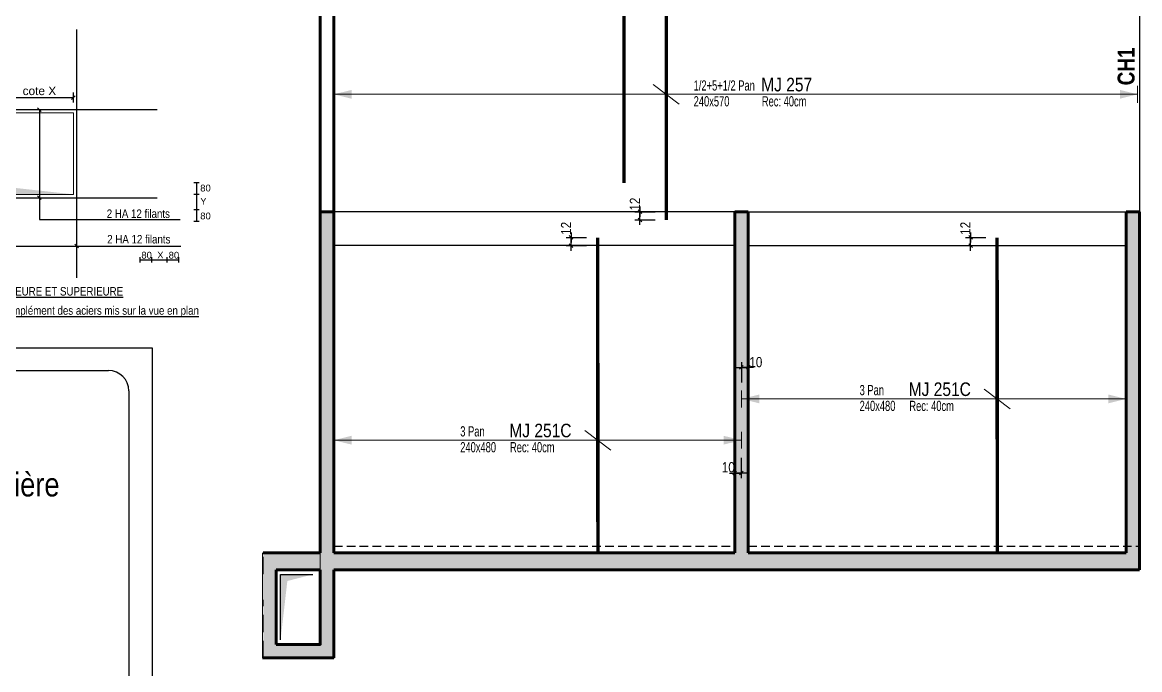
# Model space of a CAD drawing. Header units: millimetres. Extents: x 12045 to 47376, y -21493 to -16931.
# Drawn here: x 12903 to 14551, y -20413 to -19458 of the extents above; entities that cross this region are included whole.
import ezdxf
from ezdxf.enums import TextEntityAlignment as Align

# ---------------------------------------------------------------- set-up
doc = ezdxf.new("R2010")
doc.units = ezdxf.units.MM
doc.linetypes.add('CACHEX2', pattern=[19.05, 12.7, -6.35])
for name, color, linetype in [('01-cartouche', 7, 'Continuous'), ('01-cartouche-cage A', 7, 'Continuous'), ('01_arm', 50, 'Continuous'), ('01_ARM_INF', 2, 'Continuous'), ('01_ARMA_INF', 50, 'Continuous'), ('01_cote_gen', 4, 'Continuous'), ('01_linteaux', 2, 'Continuous'), ('01_murs_sup', 2, 'CACHEX2'), ('01_texte', 230, 'Continuous'), ('AA_COTES', 2, 'Continuous')]:
    doc.layers.add(name, color=color, linetype=linetype)
for name, color, linetype, lineweight in [('01_hachures', 10, 'Continuous', 5), ('01_murs_coup', 5, 'Continuous', 60), ('01_résv', 32, 'Continuous', 9)]:
    doc.layers.add(name, color=color, linetype=linetype, lineweight=lineweight)
doc.styles.add('cartouche', font='ARIALN.TTF', dxfattribs={"width": 0.01})
doc.styles.add('MATTE_TXT', font='arial.ttf')
doc.styles.add('PATIO', font='ARIALN.TTF')
doc.styles.add('STYLE2', font='ARIALN.TTF')
doc.styles.add('stylemattecart', font='ARIALN.TTF')
doc.styles.add('Titre', font='ariblk.ttf')
doc.dimstyles.new('cot50-oblique', dxfattribs={"dimtxt": 12.5, "dimasz": 1, "dimexe": 7.5, "dimexo": 5, "dimgap": 3.5, "dimtad": 1, "dimdec": 1, "dimrnd": 0.5, "dimtxsty": 'MATTE_TXT', "dimblk": 'cote-bar-oblique', "dimcen": 2.5, "dimse1": 1, "dimse2": 1, "dimclrd": 6, "dimclre": 9, "dimclrt": 256, "dimazin": 0, "dimtfac": 1, "dimtdec": 1, "dimtix": 1, "dimtmove": 2, "dimatfit": 3, "dimldrblk": 'NONE', "dimfxl": 1, "dimarcsym": 0})
doc.dimstyles.new('JB50', dxfattribs={"dimscale": 0.1, "dimtxt": 150, "dimasz": 15, "dimexe": 0.1, "dimexo": 0.1, "dimgap": 0.09, "dimtad": 1, "dimdec": 1, "dimdsep": 46, "dimtxsty": 'STYLE2', "dimblk1": 'BOND_G', "dimblk2": 'BOND_D', "dimsah": 1, "dimcen": 1.5, "dimdle": 0.01, "dimse1": 1, "dimse2": 1, "dimclrd": 4, "dimclre": 2, "dimclrt": 6, "dimazin": 2, "dimtfac": 2.333333, "dimtdec": 1, "dimtix": 1, "dimtmove": 2, "dimatfit": 3, "dimldrblk": 'BOND_G', "dimfxl": 1, "dimtolj": 1, "dimtzin": 0, "dimarcsym": 0})

# ---------------------------------------------------------------- blocks, each defined once
blk = doc.blocks.new('BOND_G')
at = {"layer": 'AA_COTES', "color": 0}
for p, q in [((0, -5), (0, 15)), ((5, 0), (-5, 0)), ((1.8, 1.8), (-1.8, -1.8))]:
    blk.add_line(p, q, dxfattribs=at)
blk = doc.blocks.new('BOND_D')
at = {"layer": 'AA_COTES', "color": 0}
for p, q in [((5, 0), (-5, 0)), ((-1.8, -1.8), (1.8, 1.8)), ((0, 5), (0, -15))]:
    blk.add_line(p, q, dxfattribs=at)
blk = doc.blocks.new('*D2529')
at = {"layer": '01_cote_gen', "color": 4, "lineweight": -2, "transparency": 16777216}
blk.add_line((13712.5, -19785.9), (13712.5, -19776.9), dxfattribs=at)
at = {"layer": 'Defpoints', "color": 0, "transparency": 16777216}
for p in [(13712.5, -19775.4), (13751.7, -19775.4), (13751.7, -19787.4)]:
    blk.add_point(p, dxfattribs=at)
at = {"layer": '01_cote_gen', "color": 4, "lineweight": -2, "transparency": 16777216, "xscale": 1.5, "yscale": 1.5, "zscale": 1.5}
for name, p, rotation in [('BOND_D', (13712.5, -19775.4), 90), ('BOND_G', (13712.5, -19787.4), 270)]:
    blk.add_blockref(name, p, dxfattribs=dict(at, rotation=rotation))
at = {"layer": '01_cote_gen', "color": 6, "transparency": 16777216, "insert": (13705, -19761.9), "char_height": 15, "attachment_point": 5, "rotation": 90, "style": 'STYLE2'}
blk.add_mtext('\\A1;12', dxfattribs=at)
blk = doc.blocks.new('*D2525')
at = {"layer": '01_cote_gen', "color": 4, "lineweight": -2, "transparency": 16777216}
blk.add_line((14301.3, -19785.9), (14301.3, -19776.9), dxfattribs=at)
at = {"layer": 'Defpoints', "color": 0, "transparency": 16777216}
for p in [(14301.3, -19775.4), (14340.5, -19775.4), (14340.5, -19787.4)]:
    blk.add_point(p, dxfattribs=at)
at = {"layer": '01_cote_gen', "color": 4, "lineweight": -2, "transparency": 16777216, "xscale": 1.5, "yscale": 1.5, "zscale": 1.5}
for name, p, rotation in [('BOND_D', (14301.3, -19775.4), 90), ('BOND_G', (14301.3, -19787.4), 270)]:
    blk.add_blockref(name, p, dxfattribs=dict(at, rotation=rotation))
at = {"layer": '01_cote_gen', "color": 6, "transparency": 16777216, "insert": (14293.7, -19761.9), "char_height": 15, "attachment_point": 5, "rotation": 90, "style": 'STYLE2'}
blk.add_mtext('\\A1;12', dxfattribs=at)
blk = doc.blocks.new('*D2530')
at = {"layer": '01_cote_gen', "color": 4, "lineweight": -2, "transparency": 16777216}
blk.add_line((13965.1, -19966.9), (13972.1, -19966.9), dxfattribs=at)
at = {"layer": 'Defpoints', "color": 0, "transparency": 16777216}
for p in [(13973.6, -19966.9), (13963.6, -20001), (13973.6, -19999)]:
    blk.add_point(p, dxfattribs=at)
at = {"layer": '01_cote_gen', "color": 4, "lineweight": -2, "transparency": 16777216, "xscale": 1.5, "yscale": 1.5, "zscale": 1.5, "rotation": 180}
blk.add_blockref('BOND_G', (13963.6, -19966.9), dxfattribs=at)
at = {"layer": '01_cote_gen', "color": 4, "lineweight": -2, "transparency": 16777216, "xscale": 1.5, "yscale": 1.5, "zscale": 1.5}
blk.add_blockref('BOND_D', (13973.6, -19966.9), dxfattribs=at)
at = {"layer": '01_cote_gen', "color": 6, "transparency": 16777216, "insert": (13984.8, -19959.3), "char_height": 15, "attachment_point": 5, "style": 'STYLE2'}
blk.add_mtext('\\A1;10', dxfattribs=at)
blk = doc.blocks.new('*D2531')
at = {"layer": '01_cote_gen', "color": 4, "lineweight": -2, "ltscale": 0.1, "transparency": 16777216}
blk.add_line((13962.1, -20122.9), (13955.1, -20122.9), dxfattribs=at)
at = {"layer": 'Defpoints', "color": 0, "ltscale": 0.1, "transparency": 16777216}
for p in [(13953.6, -20089.8), (13963.6, -20086.8), (13953.6, -20122.9)]:
    blk.add_point(p, dxfattribs=at)
at = {"layer": '01_cote_gen', "color": 4, "lineweight": -2, "ltscale": 0.1, "transparency": 16777216, "xscale": 1.5, "yscale": 1.5, "zscale": 1.5, "rotation": 180}
blk.add_blockref('BOND_D', (13953.6, -20122.9), dxfattribs=at)
at = {"layer": '01_cote_gen', "color": 4, "lineweight": -2, "ltscale": 0.1, "transparency": 16777216, "xscale": 1.5, "yscale": 1.5, "zscale": 1.5}
blk.add_blockref('BOND_G', (13963.6, -20122.9), dxfattribs=at)
at = {"layer": '01_cote_gen', "color": 6, "ltscale": 0.1, "transparency": 16777216, "insert": (13944.2, -20114.3), "char_height": 15, "attachment_point": 5, "style": 'STYLE2'}
blk.add_mtext('\\A1;10', dxfattribs=at)
blk = doc.blocks.new('*D2551')
at = {"layer": '01_cote_gen', "color": 4, "lineweight": -2, "ltscale": 0.1, "transparency": 16777216}
blk.add_line((13814, -19747.9), (13814, -19738.9), dxfattribs=at)
at = {"layer": 'Defpoints', "color": 0, "ltscale": 0.1, "transparency": 16777216}
for p in [(13814, -19737.4), (13852.8, -19737.4), (13852.8, -19749.4)]:
    blk.add_point(p, dxfattribs=at)
at = {"layer": '01_cote_gen', "color": 4, "lineweight": -2, "ltscale": 0.1, "transparency": 16777216, "xscale": 1.5, "yscale": 1.5, "zscale": 1.5}
for name, p, rotation in [('BOND_D', (13814, -19737.4), 90), ('BOND_G', (13814, -19749.4), 270)]:
    blk.add_blockref(name, p, dxfattribs=dict(at, rotation=rotation))
at = {"layer": '01_cote_gen', "color": 6, "ltscale": 0.1, "transparency": 16777216, "insert": (13806.5, -19726.2), "char_height": 15, "attachment_point": 5, "rotation": 90, "style": 'STYLE2'}
blk.add_mtext('\\A1;12', dxfattribs=at)
blk = doc.blocks.new('cartstruc')
at = {"layer": '01-cartouche-cage A', "linetype": 'Continuous'}
h = blk.add_hatch(color=9, dxfattribs=at)
h.dxf.hatch_style = 2
h.paths.add_polyline_path([(-43.6, 691.3), (-1004.8, 691.3), (-1004.8, 473.8), (-347.3, 473.8), (-347.3, 644.1), (-242.5, 473.8), (-43.6, 473.8)])
h.paths.add_polyline_path([(-951, 670.1), (-407.9, 670.1), (-407.9, 498.5), (-951, 498.5)], flags=24)
h.paths.add_polyline_path([(-223.9, 590.8), (-105, 590.8), (-105, 608.8), (-223.9, 608.8)], flags=24)
h.paths.add_polyline_path([(-224.7, 609.7), (-105.7, 609.7), (-105.7, 627.7), (-224.7, 627.7)], flags=24)
h.paths.add_polyline_path([(-226.3, 624.9), (-64.8, 624.9), (-64.8, 652.4), (-226.3, 652.4)], flags=24)
h.paths.add_polyline_path([(-226.3, 646.9), (-85, 646.9), (-85, 674.3), (-226.3, 674.3)], flags=24)
h = blk.add_hatch(color=1, dxfattribs=at)
h.dxf.hatch_style = 2
h.paths.add_polyline_path([(-338.4, 615.7), (-338.4, 95.5), (-95.1, 215.8)])
h.paths.add_polyline_path([(-318.9, 264.4), (-190.8, 265.4), (-191.1, 303.5), (-319.2, 302.5)], flags=24)
h.paths.add_polyline_path([(-326.5, 202.5), (-70.2, 203.9), (-70.5, 265.1), (-326.9, 263.8)], flags=9)
h = blk.add_hatch(color=8, dxfattribs=at)
h.dxf.hatch_style = 2
h.paths.add_polyline_path([(-45, 258.5), (-110.7, 258.5), (-81.6, 211.1), (-347.1, 79.6), (-347.1, 258.5), (-1003.4, 258.5), (-1003.4, 43.7), (-45, 43.7)])
h.paths.add_polyline_path([(-202.1, 89.1), (-60, 89.1), (-60, 127.9), (-202.1, 127.9)], flags=24)
h.paths.add_polyline_path([(-999.3, 201), (-637.8, 201), (-637.8, 47), (-999.3, 47)], flags=24)
h.paths.add_polyline_path([(-978.3, 193.3), (-435, 193.3), (-435, 254.8), (-978.3, 254.8)], flags=24)
h.paths.add_polyline_path([(-559.9, 135.5), (-504.8, 135.5), (-504.8, 166.4), (-559.9, 166.4)], flags=24)
h.paths.add_polyline_path([(-203.2, 50.3), (-56.6, 50.3), (-56.6, 88.6), (-203.2, 88.6)], flags=24)
h.paths.add_polyline_path([(-457.1, 55), (-402.4, 55), (-402.4, 85.9), (-457.1, 85.9)], flags=24)
h.paths.add_polyline_path([(-458.8, 92.7), (-404.1, 92.7), (-404.1, 123.6), (-458.8, 123.6)], flags=24)
h.paths.add_polyline_path([(-557.8, 55.3), (-498.9, 55.3), (-498.9, 86.2), (-557.8, 86.2)], flags=24)
h.paths.add_polyline_path([(-550.6, 93.7), (-498.3, 93.7), (-498.3, 124.6), (-550.6, 124.6)], flags=24)
h.paths.add_polyline_path([(-459.9, 172.5), (-408.3, 172.5), (-408.3, 203.4), (-459.9, 203.4)], flags=24)
h.paths.add_polyline_path([(-547.6, 175), (-500.7, 175), (-500.7, 205.9), (-547.6, 205.9)], flags=24)
h.paths.add_polyline_path([(-562.3, 213.8), (-499.3, 213.8), (-499.3, 244.7), (-562.3, 244.7)], flags=8)
h.paths.add_polyline_path([(-458.6, 213), (-411.3, 213), (-411.3, 243.9), (-458.6, 243.9)], flags=24)
h.paths.add_polyline_path([(-457.7, 133.4), (-405.4, 133.4), (-405.4, 164.4), (-457.7, 164.4)], flags=24)
for p, q in [((0, 1485), (-1050, 1485)), ((-1050, 1485), (-1050, 0)), ((0, 0), (0, 1485)), ((-1050, 0), (0, 0))]:
    blk.add_line(p, q, dxfattribs=at)
at = {"layer": '01-cartouche-cage A', "color": 7, "linetype": 'Continuous'}
for p, q in [((-985, 1452), (-65, 1452)), ((-1015, 60), (-1015, 1422)), ((-35, 1422), (-35, 292.1)), ((-35, 292.1), (-35, 60)), ((-65, 30), (-985, 30))]:
    blk.add_line(p, q, dxfattribs=at)
at = {"layer": '01-cartouche-cage A', "color": 7}
for p, q in [((-1002.2, 879.3), (-48.1, 879.3)), ((-1002.2, 842.3), (-1002.2, 879.3)), ((-48.1, 879.3), (-48.1, 842.3)), ((-48.1, 842.3), (-1002.2, 842.3))]:
    blk.add_line(p, q, dxfattribs=at)
at = {"layer": '01-cartouche-cage A', "color": 8}
for p, q in [((-914.7, 466.6), (-914.7, 263.2)), ((-809.1, 466.6), (-809.1, 263.2)), ((-1003.6, 442.3), (-351, 442.3)), ((-1003.6, 414.4), (-351, 414.4)), ((-1003.6, 383.3), (-351, 383.3)), ((-1003.6, 352.2), (-351, 352.2)), ((-1003.6, 321.1), (-351, 321.1)), ((-1003.6, 290), (-351, 290))]:
    blk.add_line(p, q, dxfattribs=at)
at = {"layer": '01-cartouche-cage A', "color": 7, "linetype": 'Continuous'}
for centre, start, end in [((-985, 1422), 90, 180), ((-65, 1422), 0, 90), ((-985, 60), 180, 270), ((-65, 60), 270, 0)]:
    blk.add_arc(centre, 30, start, end, dxfattribs=at)
at = {"layer": '01-cartouche-cage A', "color": 7, "style": 'stylemattecart'}
for s, p in [('Les entreprises réalisant les travaux devront tenir compte des derniers plans architecte lors de la réalisation des travaux', (-525.1, 869.8)), ("Les plans du be MATTE ne doivent servir qu'au corps d'état concerné et doivent être des plans d'exécution.", (-525.1, 853.7))]:
    blk.add_text(s, height=12, dxfattribs=at).set_placement(p, align=Align.MIDDLE_CENTER)
at = {"layer": '01-cartouche-cage A', "color": 8, "style": 'cartouche'}
for s, p in [('ARCHITECTE(S):', (-1002.2, 807.7)), ('MO DELEGUE:', (-525.1, 807.7)), ('BET STRUCTURE:', (-1002.2, 780.9)), ('MOE:', (-525.1, 780.9)), ('BET FLUIDES:', (-1002.2, 753.9)), ('CSPS:', (-525.1, 753.9)), ('ECONOMISTE:', (-1002.2, 727.1)), ('OPC:', (-525.1, 727.1)), ('BUREAU DE CONTROLE:', (-1002.2, 700.3)), ('ENTREPRISE(S):', (-525.1, 700.3))]:
    blk.add_text(s, height=12, dxfattribs=at).set_placement(p)
at = {"layer": '01-cartouche-cage A', "color": 7, "style": 'stylemattecart'}
for s, height, p in [('Contrainte de sol:', 12, (-249.5, 493.8)), ('Contrainte sur le sol:', 12, (-246.5, 494.4)), ('Dessiné par :', 15, (-558.6, 137)), ('119 BOULEVARD STALINGRAD 69100 VILLEURBANNE', 12, (-995.8, 103.8)), ('Contrôlé par :', 15, (-558.6, 108.9)), ('Tél. 04 72 44  02 87  Fax 04 72 44 26 59', 12, (-942.6, 78.4)), ('Echelle         :', 15, (-558.6, 80.8)), ('E-mail : bet@matte.fr', 12, (-884.2, 55.6))]:
    blk.add_text(s, height=height, dxfattribs=at).set_placement(p)
for s, height, width, p, p2 in [('INDICE', 16, 0.941138, (-988.7, 451.3), (-930.3, 451.3)), ('DATE', 16, 0.922192, (-883.4, 452), (-838.3, 452)), ('MODIFICATIONS', 16, 0.943218, (-674.7, 452.8), (-537.3, 452.8)), ('Aciers HA (T) FeE500', 16, 0.978863, (-225.4, 442.3), (-49.9, 442.3)), ('Aciers Doux (Ø) FeE 235', 16, 0.76709, (-207, 412.3), (-49.9, 412.3)), ('Aciers TS FeE 500', 16, 0.901377, (-188.6, 382.3), (-49.9, 382.3)), ('Béton fc28 >= 25MPa', 16, 0.678142, (-170.1, 352.3), (-49.9, 352.3)), ('Enrobage = 3 cm', 16, 0.726904, (-151.7, 322.3), (-49.9, 322.3)), ('Affaire N°', 25, 1.15762, (-196.3, 96), (-51.1, 96))]:
    blk.add_text(s, height=height, dxfattribs=dict(at, width=width)).set_placement(p, p2, align=Align.FIT)
at = {"layer": '01-cartouche-cage A', "color": 255, "style": 'stylemattecart'}
for s, height, p in [('PLAN N°', 25, (-321, 317.2)), ('DATE :', 15, (-321, 231.2)), ("BUREAU D'ÉTUDES", 20, (-926.6, 170.9)), ('STRUCTURES ET FLUIDES', 20, (-966.1, 137.2))]:
    blk.add_text(s, height=height, dxfattribs=at).set_placement(p)
at = {"layer": '01-cartouche-cage A', "color": 255, "style": 'stylemattecart', "width": 1.812358}
blk.add_text('MATTÉ', height=41, dxfattribs=at).set_placement((-968, 203.6), (-679.6, 203.6), align=Align.FIT)
at = {"layer": '01-cartouche-cage A', "color": 7, "style": 'stylemattecart'}
for tag, height, p in [('NOMCLIENT', 30, (-525, 1399.6)), ('ADRESSE1CLIENT', 25, (-525, 1326.7)), ('ADRESSE2CLIENT', 25, (-525, 1283.9)), ('NOMAFFAIRE1', 45, (-525.1, 1189.8)), ('NOMAFFAIRE2', 45, (-525.1, 1110.4)), ('NOMAFFAIRE3', 45, (-525.1, 1031.7)), ('ADRESSE1AFFAIRE', 20, (-525.1, 943.3)), ('ADRESSE2AFFAIRE', 20, (-525.1, 909.2)), ('INDICE-A', 15, (-959.1, 428.4)), ('DATE-A', 15, (-861.9, 428.4)), ('INDICE-B', 15, (-959.1, 400.5)), ('DATE-B', 15, (-861.9, 400.5)), ('INDICE-C', 15, (-959.1, 369.4)), ('DATE-C', 15, (-861.9, 369.4)), ('INDICE-D', 15, (-959.1, 338.3)), ('DATE-D', 15, (-861.9, 338.3)), ('INDICE-E', 15, (-959.1, 307.2)), ('DATE-E', 15, (-861.9, 307.2)), ('INDICE-F', 15, (-959.1, 276.1)), ('DATE-F', 15, (-861.9, 276.1))]:
    blk.add_attdef(tag, text='', height=height, dxfattribs=at).set_placement(p, align=Align.MIDDLE_CENTER)
for tag, height, p in [('NOMARCHI', 15, (-831.1, 803.3)), ('MODEL', 15, (-408.9, 803.3)), ('BETSTRUCTURE', 15, (-831.1, 776.5)), ('MOE', 15, (-408.9, 776.5)), ('BETFLUIDES', 15, (-831.1, 749.5)), ('CSPS', 15, (-408.9, 749.5)), ('ECONOMISTE', 15, (-831.1, 722.7)), ('OPC', 15, (-408.9, 722.7)), ('BDC', 15, (-831.1, 695.9)), ('NOMENTREPRISE', 15, (-408.9, 695.9)), ('NUMBAT', 27, (-249.5, 614.7)), ('PHASE', 35, (-249.5, 537.9)), ('CONT-SOL', 12, (-138.6, 490.2)), ('NOMDESS', 15, (-451.8, 132.3)), ('NOMING', 15, (-451.8, 104.3)), ('ECH', 15, (-451.8, 76.3)), ('NUMAFF', 25, (-196.3, 48.9))]:
    blk.add_attdef(tag, text='', height=height, dxfattribs=at).set_placement(p, align=Align.BOTTOM_LEFT)
at = {"layer": '01-cartouche-cage A', "color": 7, "style": 'stylemattecart', "width": 0.8}
for tag, p in [('TITRTEPLAN1', (-677.3, 664.6)), ('TITRTEPLAN2', (-677.3, 610.2)), ('TITRTEPLAN3', (-677.3, 556)), ('TITRTEPLAN4', (-677.3, 501.4))]:
    blk.add_attdef(tag, text='', height=33, dxfattribs=at).set_placement(p, align=Align.MIDDLE_CENTER)
at = {"layer": '01-cartouche-cage A', "color": 7, "style": 'stylemattecart'}
for tag, p in [('MODIF-A', (-802.6, 428.4)), ('MODIF-B', (-802.6, 400.5)), ('MODIF-C', (-802.6, 369.4)), ('MODIF-D', (-802.6, 338.3)), ('MODIF-E', (-802.6, 307.2)), ('MODIF-F', (-802.6, 276.1))]:
    blk.add_attdef(tag, text='', height=15, dxfattribs=at).set_placement(p, align=Align.MIDDLE_LEFT)
at = {"layer": '01-cartouche-cage A', "color": 255, "style": 'stylemattecart'}
for tag, height, p in [('N°P', 35, (-321, 256)), ('IP', 35, (-210.3, 256)), ('DATEPLAN', 15, (-257.7, 226.8))]:
    blk.add_attdef(tag, text='', height=height, dxfattribs=at).set_placement(p, align=Align.BOTTOM_LEFT)
blk = doc.blocks.new('cote-bar-oblique')
at = {"color": 40, "linetype": 'Continuous'}
blk.add_line((-2.7, -2.7), (2.7, 2.7), dxfattribs=at)
at = {"linetype": 'Continuous'}
blk.add_line((0, 7.5), (0, -7.5), dxfattribs=at)
blk = doc.blocks.new('*D2616')
at = {"layer": '01_ARM_INF', "color": 6, "lineweight": -2, "transparency": 16777216}
blk.add_line((12879.6, -19569.1), (12977.6, -19569.1), dxfattribs=at)
at = {"layer": 'Defpoints', "color": 0, "transparency": 16777216}
for p in [(12978.6, -19569.1), (12878.6, -19591.8), (12978.6, -19591.8)]:
    blk.add_point(p, dxfattribs=at)
at = {"layer": '01_ARM_INF', "color": 6, "lineweight": -2, "transparency": 16777216, "rotation": 180}
blk.add_blockref('cote-bar-oblique', (12878.6, -19569.1), dxfattribs=at)
at = {"layer": '01_ARM_INF', "color": 6, "lineweight": -2, "transparency": 16777216}
blk.add_blockref('cote-bar-oblique', (12978.6, -19569.1), dxfattribs=at)
at = {"layer": '01_ARM_INF', "transparency": 16777216, "insert": (12928.6, -19559.3), "char_height": 12.5, "attachment_point": 5, "style": 'MATTE_TXT'}
blk.add_mtext('cote X', dxfattribs=at)
blk = doc.blocks.new('_None')

msp = doc.modelspace()

# ---------------------------------------------------------------- hatches: boundary and pattern name
at = {"layer": '01_murs_sup'}
h = msp.add_hatch(dxfattribs=at)
h.set_pattern_fill('DASH', color=256, scale=2.5, angle=135)
h.set_pattern_definition([(135, (-3207.892, 4492.45), (-11.2253202, 9e-16), [7.9375, -7.9375])])
h.paths.add_polyline_path([(13342.63, -20265.49), (13342.63, -20375.49), (13278.63, -20375.49), (13278.63, -20265.49)], flags=16)
edge = h.paths.add_edge_path()
edge.add_line((13257.63, -20300.44), (13257.63, -20335.42))
edge.add_arc((13415.28, -20328.74), 157.8, 173.10463, 182.4256, ccw=False)
edge.add_line((13258.63, -20309.79), (13258.63, -20395.49))
edge.add_line((13258.63, -20395.49), (13362.63, -20395.49))
edge.add_line((13362.63, -20395.49), (13362.63, -20265.45))
edge.add_line((13362.63, -20265.45), (14550.63, -20265.45))
edge.add_line((14550.63, -20265.45), (14550.63, -19737.45))
edge.add_line((14550.63, -19737.45), (14530.63, -19737.45))
edge.add_line((14530.63, -19737.45), (14530.63, -20240.45))
edge.add_line((14530.63, -20240.45), (13973.63, -20240.45))
edge.add_line((13973.63, -20240.45), (13973.63, -19737.45))
edge.add_line((13973.63, -19737.45), (13953.63, -19737.45))
edge.add_line((13953.63, -19737.45), (13953.63, -20240.45))
edge.add_line((13953.63, -20240.45), (13362.63, -20240.45))
edge.add_line((13362.63, -20240.45), (13362.63, -19737.47))
edge.add_line((13362.63, -19737.47), (13342.63, -19737.47))
edge.add_line((13342.63, -19737.47), (13342.63, -20240.45))
edge.add_line((13342.63, -20240.45), (13258.63, -20240.45))
edge.add_line((13258.63, -20240.45), (13258.63, -20271.91))
edge.add_arc((13454.74, -20293.07), 197.25, 173.84306, 182.14196)

# ---------------------------------------------------------------- linework, layer by layer
at = {"layer": '01_arm'}
for p, q in [((12983.64, -19835.14), (12983.64, -19468.49)), ((12755.06, -19586.82), (13102.23, -19586.82)), ((12755.06, -19716.82), (13102.23, -19716.82))]:
    msp.add_line(p, q, dxfattribs=at)
at = {"layer": '01_ARMA_INF', "linetype": 'Continuous', "lineweight": 0, "const_width": 5, "flags": 128}
for points in [[(13790.37, -19125.28), (13790.53, -19695.18)], [(13852.61, -19179.43), (13852.78, -19749.43)], [(13751.74, -19775.45), (13751.91, -20240.45)], [(14340.5, -19775.45), (14340.67, -20240.45)]]:
    msp.add_lwpolyline(points, dxfattribs=at)
at = {"layer": '01_hachures'}
msp.add_solid([(12978.64, -19711.82), (12878.64, -19711.82), (12889.17, -19701.91), (12878.64, -19591.82)], dxfattribs=at)
at = {"layer": '01_linteaux'}
for p, q in [((14550.61, -19137.45), (14550.63, -19737.45)), ((13953.63, -19737.45), (13362.63, -19737.45)), ((13973.63, -19737.45), (14530.63, -19737.45)), ((13953.63, -19787.45), (13362.63, -19787.45)), ((13973.63, -19787.45), (14530.63, -19787.45))]:
    msp.add_line(p, q, dxfattribs=at)
at = {"layer": '01_linteaux', "color": 253}
for p, q in [((13284.16, -20368.47), (13284.16, -20272.29)), ((13284.16, -20272.29), (13331.5, -20272.29))]:
    msp.add_line(p, q, dxfattribs=at)
for points in [[(13284.16, -20368.47), (13284.16, -20272.29), (13294.12, -20281.94)], [(13284.16, -20272.29), (13331.5, -20272.29), (13294.12, -20281.94)]]:
    msp.add_solid(points, dxfattribs=at)
at = {"layer": '01_murs_coup'}
for p, q in [((13342.62, -20240.41), (13342.63, -19306.41)), ((13342.63, -19607.43), (13342.63, -19306.41)), ((13362.63, -19627.43), (13362.63, -19306.41)), ((13362.63, -20240.45), (13362.63, -19306.41)), ((13362.63, -19737.43), (13342.63, -19737.43)), ((13953.63, -19737.45), (13953.63, -20240.45)), ((13953.63, -19737.45), (13973.63, -19737.45)), ((13953.63, -19737.45), (13953.63, -20240.45)), ((13953.63, -19737.45), (13973.63, -19737.45)), ((13973.63, -19737.45), (13973.63, -20240.45)), ((13973.63, -19737.45), (13973.63, -20240.45)), ((14550.63, -19737.45), (14530.63, -19737.45)), ((14530.63, -20240.45), (14530.63, -19737.45)), ((14550.63, -19737.45), (14530.63, -19737.45)), ((14530.63, -20240.45), (14530.63, -19737.45)), ((14550.63, -20265.45), (14550.63, -19737.45)), ((14550.63, -20265.45), (14550.63, -19737.45)), ((13342.63, -20240.41), (13258.63, -20240.45)), ((13953.63, -20240.45), (13362.63, -20240.45)), ((13953.63, -20240.45), (13362.63, -20240.45)), ((14530.63, -20240.45), (13973.63, -20240.45)), ((14530.63, -20240.45), (13973.63, -20240.45)), ((13342.63, -20265.45), (13277.63, -20265.45)), ((13277.63, -20265.45), (13277.63, -20375.45)), ((13362.62, -20395.45), (13362.62, -20265.45)), ((13362.62, -20395.45), (13362.62, -20265.45)), ((14550.63, -20265.45), (13362.62, -20265.45)), ((13362.62, -20395.45), (13362.62, -20265.45)), ((13362.62, -20395.45), (13362.62, -20265.45)), ((14550.63, -20265.45), (13362.62, -20265.45)), ((13342.63, -20375.45), (13277.63, -20375.45)), ((13257.63, -20395.45), (13362.62, -20395.45)), ((13257.63, -20395.45), (13362.62, -20395.45)), ((13257.63, -20395.45), (13362.62, -20395.45)), ((13257.63, -20395.45), (13362.62, -20395.45)), ((13257.63, -20395.45), (13361.62, -20395.45))]:
    msp.add_line(p, q, dxfattribs=at)
at = {"layer": '01_murs_coup', "linetype": 'Continuous', "lineweight": 5}
for p, q in [((13342.63, -19306.41), (13342.63, -19737.46)), ((13342.62, -20375.45), (13342.63, -19737.45)), ((13342.62, -20375.45), (13342.63, -19737.46)), ((13257.63, -20240.41), (13257.63, -20395.45)), ((13278.63, -20375.45), (13342.62, -20375.45)), ((13278.63, -20375.45), (13342.62, -20375.45)), ((13258.63, -20395.45), (13362.62, -20395.45)), ((13258.63, -20395.45), (13362.62, -20395.45))]:
    msp.add_line(p, q, dxfattribs=at)
at = {"layer": '01_murs_coup'}
msp.add_lwpolyline([(13342.63, -20265.45), (13342.63, -20375.45), (13277.63, -20375.45)], dxfattribs=at)
at = {"layer": '01_murs_sup', "ltscale": 2}
for p, q in [((13342.63, -19737.47), (13362.63, -19737.47)), ((13342.63, -20240.45), (13342.63, -19737.47)), ((13342.63, -19737.47), (13362.63, -19737.47)), ((13342.63, -20240.45), (13342.63, -19737.47)), ((13362.63, -19737.47), (13362.63, -20240.45)), ((13362.63, -19737.47), (13362.63, -20240.45)), ((13953.63, -20240.45), (13953.63, -19737.45)), ((13953.63, -19737.45), (13973.63, -19737.45)), ((13953.63, -20240.45), (13953.63, -19737.45)), ((13953.63, -19737.45), (13973.63, -19737.45)), ((13973.63, -19737.45), (13956.13, -19737.45)), ((13973.63, -19737.45), (13956.13, -19737.45)), ((13973.63, -19737.45), (13973.63, -20240.45)), ((13973.63, -19737.45), (13973.63, -20240.45)), ((14550.63, -19737.45), (14530.63, -19737.45)), ((14530.63, -20240.45), (14530.63, -19737.45)), ((14530.63, -19737.45), (14550.63, -19737.45)), ((14550.63, -19737.45), (14530.63, -19737.45)), ((14530.63, -20240.45), (14530.63, -19737.45)), ((14530.63, -19737.45), (14550.63, -19737.45)), ((14550.63, -19737.45), (14550.63, -20265.45)), ((14550.63, -19737.45), (14550.63, -20265.45)), ((13258.63, -20271.91), (13258.63, -20240.45)), ((13258.63, -20240.45), (13342.63, -20240.45)), ((13258.63, -20271.91), (13258.63, -20240.45)), ((13258.63, -20240.45), (13342.63, -20240.45)), ((13362.63, -20240.45), (13953.63, -20240.45)), ((13362.63, -20240.45), (13953.63, -20240.45)), ((13973.63, -20240.45), (14530.63, -20240.45)), ((13973.63, -20240.45), (14530.63, -20240.45)), ((13278.63, -20265.49), (13342.63, -20265.49)), ((13278.63, -20375.49), (13278.63, -20265.49)), ((13278.63, -20265.49), (13342.63, -20265.49)), ((13278.63, -20375.49), (13278.63, -20265.49)), ((13342.63, -20265.49), (13342.63, -20375.49)), ((13342.63, -20265.49), (13342.63, -20375.49)), ((13362.63, -20265.45), (13362.63, -20395.45)), ((14550.63, -20265.45), (13362.63, -20265.45)), ((13362.63, -20265.45), (13362.63, -20395.49)), ((13362.63, -20265.45), (13362.63, -20395.45)), ((14550.63, -20265.45), (13362.63, -20265.45)), ((13362.63, -20265.45), (13362.63, -20395.49)), ((13258.63, -20395.49), (13258.63, -20309.79)), ((13258.63, -20395.49), (13258.63, -20309.79)), ((13342.63, -20375.49), (13278.63, -20375.49)), ((13342.63, -20375.49), (13278.63, -20375.49)), ((13362.63, -20395.49), (13258.63, -20395.49)), ((13362.63, -20395.49), (13258.63, -20395.49))]:
    msp.add_line(p, q, dxfattribs=at)
at = {"layer": '01_murs_sup'}
for p, q in [((13362.62, -20230.45), (13953.63, -20230.45)), ((13362.62, -20230.45), (13953.63, -20230.45)), ((13973.63, -20230.45), (14550.63, -20230.45)), ((13973.63, -20230.45), (14550.63, -20230.45))]:
    msp.add_line(p, q, dxfattribs=at)
at = {"layer": '01_résv', "flags": 128}
msp.add_lwpolyline([(12878.64, -19591.82), (12978.64, -19591.82), (12978.64, -19711.82), (12878.64, -19711.82)], close=True, dxfattribs=at)
at = {"layer": '01_texte', "linetype": 'Continuous', "lineweight": 0}
for p, q in [((13362.63, -19551.82), (13362.63, -19576.78)), ((13833.67, -19549.8), (13871.74, -19578.81)), ((14547.62, -19551.82), (14547.62, -19576.78)), ((13362.63, -19564.3), (14547.62, -19564.3)), ((13963.61, -20000.99), (13963.61, -20025.95)), ((14321.55, -19998.97), (14359.63, -20027.97)), ((14530.61, -20000.99), (14530.61, -20025.95)), ((13963.61, -20013.47), (14530.61, -20013.47)), ((13362.63, -20061.85), (13362.63, -20086.81)), ((13732.81, -20059.83), (13770.88, -20088.84)), ((13963.59, -20061.85), (13963.59, -20086.81)), ((13362.63, -20074.33), (13963.59, -20074.33))]:
    msp.add_line(p, q, dxfattribs=at)
at = {"layer": '01_texte'}
for p, q in [((12931.27, -19589.44), (12926.02, -19584.19)), ((12928.64, -19586.82), (12928.64, -19748.95)), ((12931.27, -19719.44), (12926.02, -19714.19)), ((12928.64, -19748.95), (13136.09, -19748.95)), ((12873.64, -19788.01), (13137.33, -19788.01)), ((12986.27, -19790.64), (12981.02, -19785.39))]:
    msp.add_line(p, q, dxfattribs=at)
at = {"layer": '01_texte', "color": 6}
for p, q in [((13156.17, -19694.45), (13164.07, -19694.45)), ((13160.12, -19694.45), (13160.12, -19751.35)), ((13156.17, -19711.63), (13164.07, -19711.63)), ((13156.17, -19734.17), (13164.07, -19734.17)), ((13156.17, -19751.35), (13164.07, -19751.35)), ((13077.12, -19812.25), (13077.12, -19804.35)), ((13077.12, -19808.3), (13134.01, -19808.3)), ((13094.29, -19812.25), (13094.29, -19804.35)), ((13116.84, -19812.25), (13116.84, -19804.35)), ((13134.01, -19812.25), (13134.01, -19804.35))]:
    msp.add_line(p, q, dxfattribs=at)
at = {"layer": '01_texte', "linetype": 'Continuous', "lineweight": 0}
for points in [[(13362.63, -19564.3), (13388.73, -19557.84), (13388.73, -19564.3)], [(13362.63, -19564.3), (13388.73, -19570.76), (13388.73, -19564.3)], [(14547.62, -19564.3), (14521.53, -19557.84), (14521.53, -19564.3)], [(14547.62, -19564.3), (14521.53, -19570.76), (14521.53, -19564.3)], [(13963.61, -20013.47), (13989.71, -20007.01), (13989.71, -20013.47)], [(14530.61, -20013.47), (14504.52, -20007.01), (14504.52, -20013.47)], [(13963.61, -20013.47), (13989.71, -20019.93), (13989.71, -20013.47)], [(14530.61, -20013.47), (14504.52, -20019.93), (14504.52, -20013.47)], [(13362.63, -20074.33), (13388.72, -20067.87), (13388.72, -20074.33)], [(13362.63, -20074.33), (13388.72, -20080.79), (13388.72, -20074.33)], [(13963.59, -20074.33), (13937.49, -20067.87), (13937.49, -20074.33)], [(13963.59, -20074.33), (13937.49, -20080.79), (13937.49, -20074.33)]]:
    msp.add_solid(points, dxfattribs=at)

# ---------------------------------------------------------------- block references
at = {"layer": '01-cartouche'}
ref = msp.add_blockref('cartstruc', (13095.48, -21423.64), dxfattribs=at)
ref.add_attrib('NOMCLIENT', 'NOAHO', dxfattribs={"color": 7, "height": 30, "style": 'stylemattecart'}).set_placement((12570.47, -20024.03), align=Align.MIDDLE_CENTER)
ref.add_attrib('ADRESSE2CLIENT', 'Chemin de Fontanière - 69350 La Mulatière', dxfattribs={"layer": '01-cartouche-cage A', "color": 7, "height": 35, "style": 'stylemattecart'}).set_placement((12570.45, -20139.79), align=Align.MIDDLE_CENTER)
ref.add_attrib('NOMAFFAIRE1', 'Création de logements', dxfattribs={"layer": '01-cartouche-cage A', "color": 7, "height": 35, "style": 'stylemattecart'}).set_placement((12570.43, -20233.8), align=Align.MIDDLE_CENTER)
ref.add_attrib('NOMARCHI', 'ATELIER DE LA PASSERELLE', dxfattribs={"layer": '01-cartouche-cage A', "color": 7, "height": 15, "style": 'stylemattecart'}).set_placement((12264.36, -20620.34), align=Align.BOTTOM_LEFT)
ref.add_attrib('BETSTRUCTURE', 'MATTE SAS', dxfattribs={"layer": '01-cartouche-cage A', "color": 7, "height": 15, "style": 'stylemattecart'}).set_placement((12264.36, -20647.11), align=Align.BOTTOM_LEFT)
ref.add_attrib('BETFLUIDES', 'PRELEM', dxfattribs={"layer": '01-cartouche-cage A', "color": 7, "height": 15, "style": 'stylemattecart'}).set_placement((12264.36, -20674.17), align=Align.BOTTOM_LEFT)
ref.add_attrib('ECONOMISTE', 'EXECO', dxfattribs={"layer": '01-cartouche-cage A', "color": 7, "height": 15, "style": 'stylemattecart'}).set_placement((12264.36, -20700.94), align=Align.BOTTOM_LEFT)
ref.add_attrib('BDC', 'Bureau VERITAS', dxfattribs={"layer": '01-cartouche-cage A', "color": 7, "height": 15, "style": 'stylemattecart'}).set_placement((12264.36, -20727.72), align=Align.BOTTOM_LEFT)
ref.add_attrib('MOE', 'PSO Ingéniérie', dxfattribs={"layer": '01-cartouche-cage A', "color": 7, "height": 15, "style": 'stylemattecart'}).set_placement((12686.55, -20647.11), align=Align.BOTTOM_LEFT)
ref.add_attrib('CSPS', 'SUD EST COORDINATION', dxfattribs={"layer": '01-cartouche-cage A', "color": 7, "height": 15, "style": 'stylemattecart'}).set_placement((12686.55, -20674.17), align=Align.BOTTOM_LEFT)
ref.add_attrib('NOMENTREPRISE', 'Fontanel-pbc', dxfattribs={"layer": '01-cartouche-cage A', "color": 7, "height": 15, "style": 'stylemattecart'}).set_placement((12686.55, -20727.72), align=Align.BOTTOM_LEFT)
ref.add_attrib('TITRTEPLAN1', 'Bât: A', dxfattribs={"layer": '01-cartouche-cage A', "color": 7, "height": 33, "style": 'stylemattecart', "width": 0.8}).set_placement((12418.2, -20759.09), align=Align.MIDDLE_CENTER)
ref.add_attrib('TITRTEPLAN2', 'PLANCHER sur -4', dxfattribs={"layer": '01-cartouche-cage A', "color": 7, "height": 33, "style": 'stylemattecart', "width": 0.8}).set_placement((12418.2, -20813.48), align=Align.MIDDLE_CENTER)
ref.add_attrib('TITRTEPLAN3', 'Armatures Dalle Inf', dxfattribs={"layer": '01-cartouche-cage A', "color": 7, "height": 33, "style": 'stylemattecart', "width": 0.8}).set_placement((12418.2, -20867.64), align=Align.MIDDLE_CENTER)
ref.add_attrib('PHASE', 'EXE', dxfattribs={"layer": '01-cartouche-cage A', "color": 7, "height": 35, "style": 'stylemattecart'}).set_placement((12845.95, -20885.71), align=Align.BOTTOM_LEFT)
ref.add_attrib('CONT-SOL', '8 bars ELS', dxfattribs={"layer": '01-cartouche-cage A', "color": 7, "height": 15, "style": 'stylemattecart'}).set_placement((12956.87, -20933.41), align=Align.BOTTOM_LEFT)
ref.add_attrib('INDICE-A', 'A', dxfattribs={"layer": '01-cartouche-cage A', "color": 7, "height": 15, "style": 'stylemattecart'}).set_placement((12136.36, -20995.28), align=Align.MIDDLE_CENTER)
ref.add_attrib('DATE-A', '24/11/2015', dxfattribs={"layer": '01-cartouche-cage A', "color": 7, "height": 15, "style": 'stylemattecart'}).set_placement((12233.61, -20995.28), align=Align.MIDDLE_CENTER)
ref.add_attrib('MODIF-A', 'MàJ SUIVANT A (Renforts HA 14 angle ascenseur)', dxfattribs={"layer": '01-cartouche-cage A', "color": 7, "height": 15, "style": 'stylemattecart'}).set_placement((12292.86, -20995.28), align=Align.MIDDLE_LEFT)
ref.add_attrib('N°P', 'A17', dxfattribs={"layer": '01-cartouche-cage A', "color": 255, "height": 35, "style": 'stylemattecart'}).set_placement((12774.52, -21167.69), align=Align.BOTTOM_LEFT)
ref.add_attrib('IP', 'A', dxfattribs={"layer": '01-cartouche-cage A', "color": 255, "height": 35, "style": 'stylemattecart'}).set_placement((12885.15, -21167.69), align=Align.BOTTOM_LEFT)
ref.add_attrib('DATEPLAN', '20/11/2015', dxfattribs={"layer": '01-cartouche-cage A', "color": 255, "height": 15, "style": 'stylemattecart'}).set_placement((12837.76, -21196.81), align=Align.BOTTOM_LEFT)
ref.add_attrib('NOMDESS', 'J.BO', dxfattribs={"layer": '01-cartouche-cage A', "color": 7, "height": 15, "style": 'stylemattecart'}).set_placement((12643.69, -21291.34), align=Align.BOTTOM_LEFT)
ref.add_attrib('NOMING', 'P.LIN', dxfattribs={"layer": '01-cartouche-cage A', "color": 7, "height": 15, "style": 'stylemattecart'}).set_placement((12643.69, -21319.38), align=Align.BOTTOM_LEFT)
ref.add_attrib('ECH', '1/50° ', dxfattribs={"layer": '01-cartouche-cage A', "color": 7, "height": 15, "style": 'stylemattecart'}).set_placement((12643.69, -21347.3), align=Align.BOTTOM_LEFT)
ref.add_attrib('NUMAFF', '13.12.119', dxfattribs={"layer": '01-cartouche-cage A', "color": 7, "height": 25, "style": 'stylemattecart'}).set_placement((12899.16, -21374.74), align=Align.BOTTOM_LEFT)

# ---------------------------------------------------------------- texts
at = {"layer": '01_texte', "style": 'Titre', "width": 0.7}
msp.add_text('CH1', height=25, rotation=90, dxfattribs=at).set_placement((14550.62, -19523.11), align=Align.BOTTOM_CENTER)
at = {"layer": '01_texte', "ltscale": 5, "style": 'PATIO', "width": 0.8}
for s, p in [('1/2+5+1/2 Pan', (13893.11, -19558.77)), ('240x570', (13893.11, -19582.1)), ('Rec: 40cm', (13993.67, -19582.1)), ('3 Pan', (14137.78, -20007.93)), ('240x480', (14137.78, -20031.27)), ('Rec: 40cm', (14211.12, -20031.27)), ('3 Pan', (13549.04, -20068.79)), ('240x480', (13549.04, -20092.13)), ('Rec: 40cm', (13622.38, -20092.13))]:
    msp.add_text(s, height=15, dxfattribs=at).set_placement(p)
at = {"layer": '01_texte', "ltscale": 5, "style": 'PATIO'}
for s, p in [('MJ 257', (13992.68, -19559.97)), ('MJ 251C', (14210.12, -20009.14)), ('MJ 251C', (13621.38, -20070))]:
    msp.add_text(s, height=20, dxfattribs=at).set_placement(p)
at = {"layer": '01_texte', "color": 6, "style": 'MATTE_TXT'}
for s, p in [('80', (13165.69, -19707.55)), ('Y', (13165.69, -19726.96)), ('80', (13165.69, -19748.67)), ('80', (13078.87, -19806.53)), ('X', (13102.27, -19806.33)), ('80', (13119.12, -19806.53))]:
    msp.add_text(s, height=10, dxfattribs=at).set_placement(p)
at = {"layer": '01_texte', "style": 'stylemattecart'}
for s, p in [('2 HA 12 filants ', (13027.85, -19746.54)), ('2 HA 12 filants', (13028.6, -19784.22)), ('%%UNAPPE INFERIEURE ET SUPERIEURE', (12793.49, -19861.01)), ('%%UNOTA: Ces renforts sont en complément des aciers mis sur la vue en plan', (12692.63, -19889.31))]:
    msp.add_text(s, height=12.5, dxfattribs=at).set_placement(p)

# ---------------------------------------------------------------- dimensions: what is measured, and where the dimension line sits
at = {"layer": '01_ARM_INF'}
dim = msp.add_linear_dim(base=(12978.64, -19569.11), p1=(12878.64, -19591.82), p2=(12978.64, -19591.82), text='cote X', dimstyle='cot50-oblique', dxfattribs=at)
dim.commit()
dim.dimension.update_dxf_attribs({"geometry": '*D2616', "text_midpoint": (12928.64, -19559.26)})
at = {"layer": '01_cote_gen', "ltscale": 0.1}
dim = msp.add_linear_dim(base=(13814.01, -19737.45), p1=(13852.78, -19749.43), p2=(13852.77, -19737.45), angle=90, dimstyle='JB50', dxfattribs=at)
dim.commit()
dim.dimension.update_dxf_attribs({"geometry": '*D2551', "text_midpoint": (13806.47, -19726.16), "dimtype": 160})
at = {"layer": '01_cote_gen'}
for base, p1, p2, picture, middle in [((13712.52, -19775.45), (13751.75, -19787.45), (13751.74, -19775.45), '*D2529', (13704.98, -19761.89)), ((14301.28, -19775.45), (14340.51, -19787.45), (14340.51, -19775.45), '*D2525', (14293.74, -19761.89))]:
    dim = msp.add_linear_dim(base=base, p1=p1, p2=p2, angle=90, dimstyle='JB50', dxfattribs=at)
    dim.commit()
    dim.dimension.update_dxf_attribs({"geometry": picture, "text_midpoint": middle, "dimtype": 160})
dim = msp.add_linear_dim(base=(13973.63, -19966.94), p1=(13963.61, -20000.99), p2=(13973.63, -19998.99), dimstyle='JB50', dxfattribs=at)
dim.commit()
dim.dimension.update_dxf_attribs({"geometry": '*D2530', "text_midpoint": (13984.75, -19959.27), "dimtype": 160})
at = {"layer": '01_cote_gen', "ltscale": 0.1}
dim = msp.add_linear_dim(base=(13953.63, -20122.88), p1=(13963.59, -20086.81), p2=(13953.63, -20089.81), dimstyle='JB50', dxfattribs=at)
dim.commit()
dim.dimension.update_dxf_attribs({"geometry": '*D2531', "text_midpoint": (13944.17, -20114.3), "dimtype": 160})

doc.saveas('drawing.dxf')
